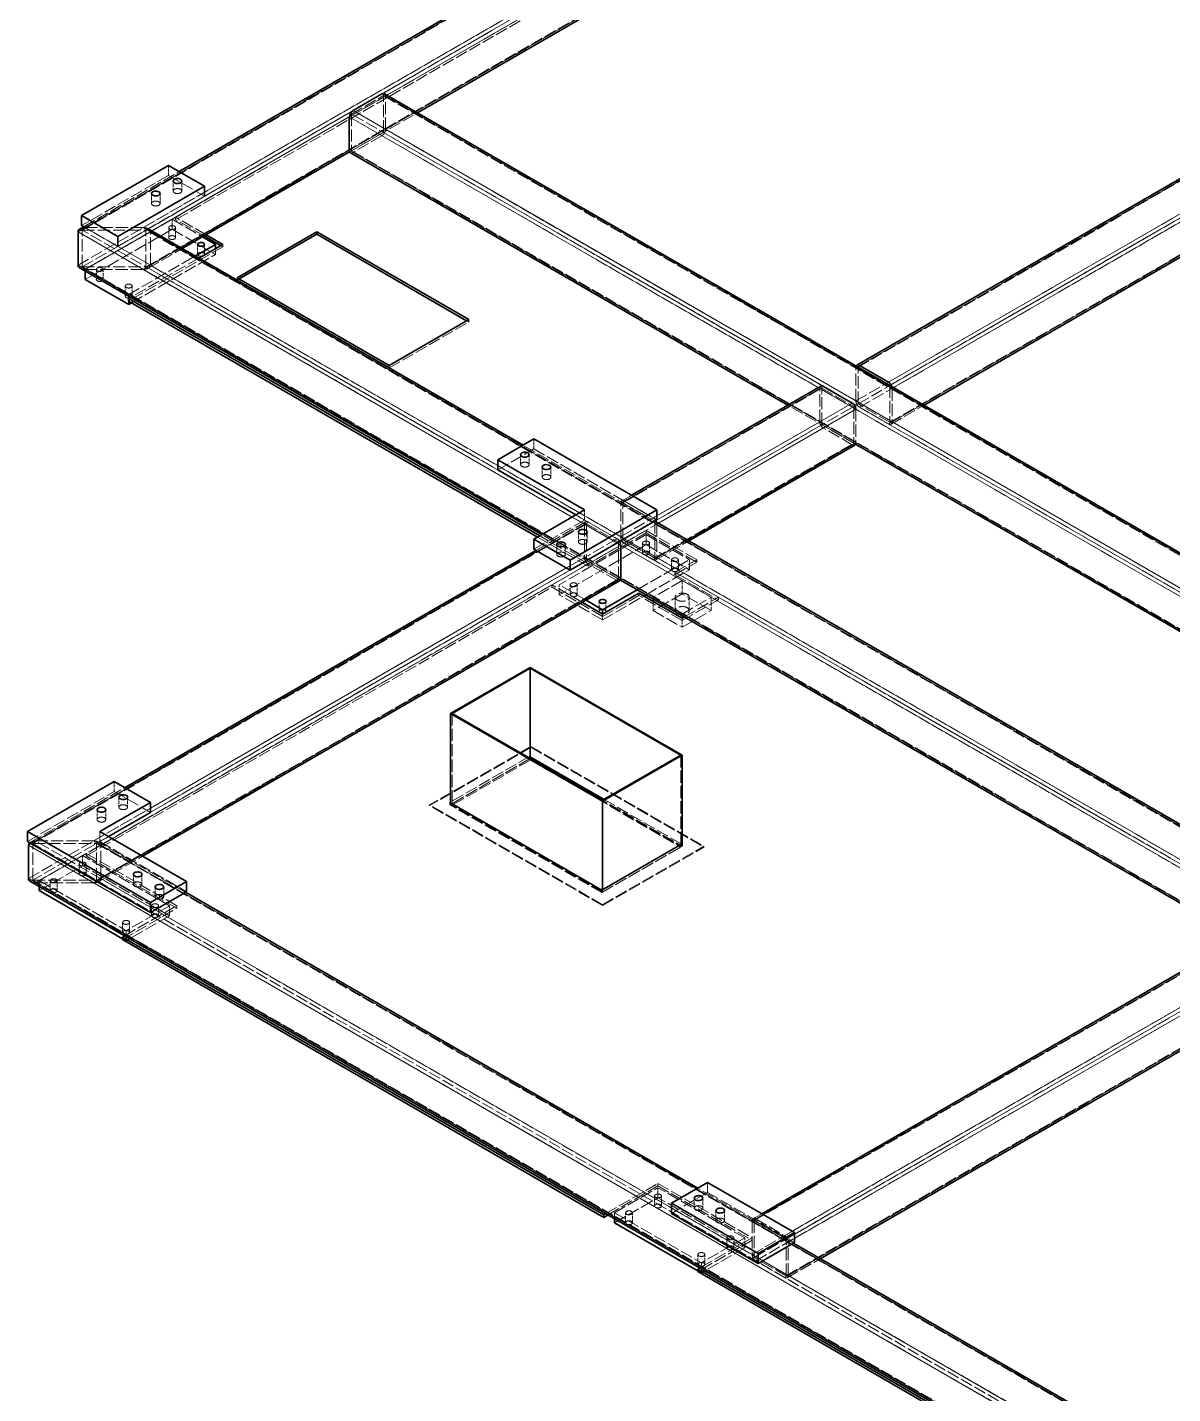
# Model space of a CAD drawing. Header units: millimetres. Extents: x -73083 to 81340, y -6859 to 6812.
# Drawn here: x -19328 to -18880, y -5860 to -5326 of the extents above; entities that cross this region are included whole.
import ezdxf

# ---------------------------------------------------------------- set-up
doc = ezdxf.new("R2010")
doc.units = ezdxf.units.MM
doc.linetypes.add('DASHED', pattern=[15, 12, -3])
doc.layers.add('word_dim', color=253, linetype='Continuous')

# ---------------------------------------------------------------- blocks, each defined once
blk = doc.blocks.new('A$C7E87390C')
at = {"color": 7, "linetype": 'DASHED', "lineweight": 13}
for p, q in [((-457.9, -1753.1), (1281.6, -748.8)), ((-453.7, -1751.5), (1281.6, -749.7)), ((-457.9, -1785.8), (1281.6, -781.5)), ((-453.7, -1787.4), (1281.6, -785.6)), ((-391.5, -1751.5), (1281.6, -785.6)), ((-450.9, -1789.9), (1281.6, -789.7)), ((-394.3, -1789.9), (1281.6, -822.3)), ((-391.5, -1787.4), (1281.6, -821.5)), ((302.2, -1885.8), (1511.4, -1187.7)), ((304.3, -1885.4), (1513.5, -1187.3)), ((335.4, -1903.3), (1544.6, -1205.3)), ((302.2, -1918.5), (1511.4, -1220.4)), ((304.3, -1921.3), (1513.5, -1223.2)), ((305.7, -1924.6), (1514.9, -1226.5)), ((335.4, -1939.3), (1544.6, -1241.2)), ((334, -1940.9), (1543.2, -1242.8)), ((259.8, -1379.6), (-362.5, -1738.8)), ((259.8, -1382), (-362.5, -1741.3)), ((-192.8, -1640.9), (-156, -1619.6)), ((-190.7, -1638), (-159.5, -1620)), ((1657.7, -2669.2), (-159.5, -1620)), ((-159.5, -1656), (-159.5, -1620)), ((-157.4, -1653.1), (-157.4, -1620.4)), ((1659.8, -2669.6), (-157.4, -1620.4)), ((-192.8, -1673.5), (-127.7, -1635.9)), ((-192.5, -1675), (-126.2, -1636.8)), ((-190.7, -1638), (-190.7, -1673.9)), ((1626.6, -2687.2), (-190.7, -1638)), ((-159.5, -1656), (-190.7, -1673.9)), ((1657.7, -2705.2), (-159.5, -1656)), ((1659.8, -2702.3), (-157.4, -1653.1)), ((-161, -1659.2), (-189.2, -1675.6)), ((1656.3, -2708.4), (-161, -1659.2)), ((1626.6, -2723.1), (-190.7, -1673.9)), ((1628, -2724.8), (-189.2, -1675.6)), ((-452.3, -1748.2), (-359, -1694.3)), ((-450.9, -1749), (-357.5, -1695.1)), ((-369.5, -1698), (-454.4, -1747)), ((-369.5, -1698), (-334.2, -1718.4)), ((-419, -1767.4), (-334.2, -1718.4)), ((-394.3, -1749), (-334.2, -1714.3)), ((-366, -1740.9), (-450.9, -1789.9)), ((-450.9, -1749), (-394.3, -1749)), ((-450.9, -1749), (-394.3, -1749)), ((-419, -1767.4), (-450.8, -1749)), ((-366, -1740.9), (-336.3, -1758)), ((-332.7, -1756), (-362.5, -1738.8)), ((-334.8, -1757.2), (-362.5, -1741.3)), ((-453.7, -1751.5), (-391.5, -1751.5)), ((-453.7, -1787.4), (-453.7, -1751.5)), ((1396.8, -2819.9), (-453.7, -1751.5)), ((-453.7, -1787.4), (-453.7, -1751.5)), ((-453.7, -1751.5), (-391.5, -1751.5)), ((-366, -1750.7), (-450.9, -1799.7)), ((-391.5, -1787.4), (-391.5, -1751.5)), ((1427.9, -2801.9), (-391.5, -1751.5)), ((-391.5, -1787.4), (-391.5, -1751.5)), ((-387.2, -1785.8), (-387.2, -1753.1)), ((1430, -2802.3), (-387.2, -1753.1)), ((-387.2, -1785.8), (-387.2, -1753.1)), ((-366, -1750.7), (-323.6, -1775.2)), ((-316.5, -1767.8), (-408.5, -1820.9)), ((-405.6, -1822.5), (-323.6, -1775.2)), ((-389.3, -1788.7), (-356, -1769.4)), ((-387.2, -1785.8), (-357.5, -1768.6)), ((-453.7, -1787.4), (-391.5, -1787.4)), ((1396.8, -2855.8), (-453.7, -1787.4)), ((-453.7, -1787.4), (-391.5, -1787.4)), ((-408.4, -1814.4), (-343.3, -1776.8)), ((-339.8, -1778.8), (-406.4, -1817.2)), ((1427.9, -2837.8), (-391.5, -1787.4)), ((1430, -2835), (-387.2, -1785.8)), ((-394.3, -1789.9), (-450.9, -1789.9)), ((1398.2, -2857.4), (-450.9, -1789.9)), ((-394.3, -1789.9), (-450.9, -1789.9)), ((-408.4, -1814.4), (-450.9, -1789.9)), ((1426.5, -2841.1), (-394.3, -1789.9)), ((-153.9, -1886.2), (-302.4, -1800.5)), ((-153.9, -1886.2), (-76.1, -1841.3)), ((302.2, -1918.5), (302.2, -1885.8)), ((304.3, -1921.3), (304.3, -1885.4)), ((304.3, -1885.4), (335.4, -1903.3)), ((72.4, -2018.5), (266.8, -1906.2)), ((74.5, -2018.1), (269, -1905.8)), ((266.8, -1938.9), (266.8, -1906.2)), ((269, -1941.7), (269, -1905.8)), ((269, -1905.8), (300.1, -1923.8)), ((335.4, -1903.3), (335.4, -1939.3)), ((337.5, -1906.2), (337.5, -1938.9)), ((301.9, -1960.8), (235.6, -1922.5)), ((335.4, -1939.3), (304.3, -1921.3)), ((336.5, -1941.2), (368.8, -1922.5)), ((337.5, -1938.9), (367.3, -1921.7)), ((105.6, -2036), (300.1, -1923.8)), ((300.1, -1923.8), (300.1, -1959.7)), ((302.2, -1926.6), (302.2, -1959.3)), ((334, -1940.9), (305.7, -1924.6)), ((72.4, -2051.1), (266.8, -1938.9)), ((74.5, -2054), (269, -1941.7)), ((75.9, -2057.3), (270.4, -1945)), ((300.1, -1959.7), (269, -1941.7)), ((298.7, -1961.3), (270.4, -1945)), ((104.2, -2036.8), (-24.5, -1962.5)), ((105.7, -2036), (-23, -1961.7)), ((104.2, -2073.6), (298.7, -1961.3)), ((105.6, -2072), (300.1, -1959.7)), ((-47.8, -1985.8), (-12.5, -1965.4)), ((-12.5, -1965.4), (107.8, -2034.8)), ((75.9, -2053.2), (-47.8, -1981.7)), ((75.9, -2016.4), (104.2, -2032.8)), ((72.4, -2051.1), (72.4, -2018.5)), ((74.5, -2054), (74.5, -2018.1)), ((74.5, -2018.1), (105.6, -2036)), ((-506.4, -2352.6), (37, -2038.9)), ((39.1, -2038.5), (-502.1, -2351)), ((-12.5, -2063.4), (37, -2034.8)), ((-10.4, -2064.6), (38.1, -2036.6)), ((-8.9, -2065.4), (40.6, -2036.8)), ((72.4, -2059.3), (25, -2031.9)), ((37, -2038.9), (37, -2071.5)), ((39.1, -2038.5), (70.3, -2056.4)), ((39.1, -2038.5), (39.1, -2074.4)), ((40.6, -2036.8), (68.8, -2053.2)), ((105.6, -2036), (105.6, -2072)), ((107.7, -2038.9), (107.7, -2071.5)), ((70.3, -2056.4), (-439.9, -2351)), ((-8.9, -2051.5), (40.6, -2080.1)), ((40.6, -2077.7), (-6.8, -2050.3)), ((72.1, -2093.5), (-4.7, -2049.1)), ((72.4, -2092), (-3.3, -2048.3)), ((97.1, -2049.1), (12.3, -2098.1)), ((19.4, -2081.7), (68.8, -2053.2)), ((97.1, -2045), (40.6, -2077.7)), ((97.1, -2047.5), (40.6, -2080.1)), ((70.3, -2092.4), (70.3, -2056.4)), ((105.6, -2072), (74.5, -2054)), ((97.1, -2045), (146.6, -2073.6)), ((97.1, -2047.5), (146.6, -2076)), ((97.1, -2049.1), (139.6, -2073.6)), ((106.7, -2073.8), (139, -2055.2)), ((107.7, -2071.5), (137.5, -2054.4)), ((97.1, -2058.9), (12.3, -2107.9)), ((104.2, -2073.6), (75.9, -2057.3)), ((97.1, -2058.9), (139.6, -2083.4)), ((-506.4, -2385.3), (37, -2071.5)), ((39.1, -2074.4), (-502.1, -2386.9)), ((-499.3, -2389.4), (40.6, -2077.7)), ((70.3, -2092.4), (39.1, -2074.4)), ((68.8, -2094), (40.6, -2077.7)), ((88.6, -2103), (139.6, -2073.6)), ((125.4, -2085.8), (146.6, -2073.6)), ((125.4, -2088.3), (146.6, -2076)), ((-442.7, -2389.4), (68.8, -2094)), ((70.3, -2092.4), (-439.9, -2386.9)), ((97.1, -2107.9), (139.6, -2083.4)), ((132.5, -2094), (104.2, -2110.3)), ((125.4, -2085.8), (167.8, -2110.3)), ((125.4, -2088.3), (167.8, -2112.8)), ((160.8, -2110.3), (132.5, -2094)), ((5.2, -2098.1), (-449.8, -2360.8)), ((-449.8, -2363.2), (5.2, -2100.5)), ((35, -2115.3), (5.2, -2098.1)), ((54.7, -2129.1), (5.2, -2100.5)), ((38.5, -2113.2), (12.3, -2098.1)), ((54.7, -2132.4), (12.3, -2107.9)), ((54.7, -2129.1), (90.1, -2108.7)), ((54.7, -2132.4), (95, -2109.1)), ((132.5, -2133.2), (90.1, -2108.7)), ((132.5, -2107.1), (104.2, -2123.4)), ((160.8, -2123.4), (132.5, -2107.1)), ((104.2, -2110.3), (132.5, -2126.7)), ((132.5, -2126.7), (160.8, -2110.3)), ((132.5, -2133.2), (167.8, -2112.8)), ((134.6, -2129.5), (167.8, -2110.3)), ((104.2, -2123.4), (132.5, -2139.7)), ((132.5, -2139.7), (160.8, -2123.4)), ((-16, -2178.9), (-16, -2267.9)), ((-92.4, -2223.8), (-92.4, -2313.6)), ((-15.3, -2256.1), (-114.3, -2313.2)), ((-15.3, -2256.9), (-114.3, -2314)), ((-15.3, -2256.1), (153.7, -2353.6)), ((-15.3, -2256.9), (153.7, -2354.5)), ((-16.7, -2268.3), (-94.5, -2313.2)), ((-16.7, -2265.9), (-93.8, -2310.4)), ((-16, -2267.9), (-93.8, -2312.8)), ((-16, -2269.5), (-92.4, -2313.6)), ((-16.7, -2268.3), (131.8, -2354.1)), ((-16, -2267.9), (132.5, -2353.6)), ((-16, -2269.5), (131.1, -2354.5)), ((131.1, -2264.6), (131.1, -2354.5)), ((-504.3, -2349.7), (-412, -2296.4)), ((-507.4, -2349.1), (-422.6, -2300.1)), ((-499.3, -2348.5), (-410.6, -2297.3)), ((-422.6, -2300.1), (-387.2, -2320.6)), ((54.7, -2308.7), (54.7, -2398.5)), ((56.1, -2307.9), (131.8, -2351.6)), ((-442.7, -2348.5), (-387.2, -2316.5)), ((54.7, -2410.8), (-114.3, -2313.2)), ((54.7, -2411.6), (-114.3, -2314)), ((54, -2399), (-94.5, -2313.2)), ((54.7, -2398.5), (-93.8, -2312.8)), ((54.7, -2398.5), (-92.4, -2313.6)), ((-499.3, -2348.5), (-442.7, -2348.5)), ((-382.6, -2415.9), (-499.3, -2348.5)), ((-499.3, -2348.5), (-442.7, -2348.5)), ((-354.4, -2399.6), (-442.7, -2348.5)), ((-352.9, -2398.7), (-437.7, -2349.7)), ((-436.7, -2349.1), (-351.9, -2398.1)), ((-502.1, -2386.9), (-502.1, -2351)), ((-502.1, -2351), (-439.9, -2351)), ((883.1, -3150.7), (-502.1, -2351)), ((-502.1, -2351), (-439.9, -2351)), ((-502.1, -2386.9), (-502.1, -2351)), ((-495.8, -2387.3), (-453.4, -2362.8)), ((-368.5, -2411.8), (-453.4, -2362.8)), ((-449.8, -2360.8), (-361.4, -2411.8)), ((-449.8, -2363.2), (-361.4, -2414.3)), ((-439.9, -2386.9), (-439.9, -2351)), ((883.1, -3114.8), (-439.9, -2351)), ((-439.9, -2386.9), (-439.9, -2351)), ((-437.7, -2388.2), (-394.9, -2363.5)), ((-435.7, -2385.3), (-435.7, -2352.6)), ((883.1, -3114), (-435.7, -2352.6)), ((-435.7, -2385.3), (-435.7, -2352.6)), ((-435.7, -2385.3), (-396.4, -2362.6)), ((54, -2399), (131.8, -2354.1)), ((54.7, -2410.8), (153.7, -2353.6)), ((54.7, -2398.5), (132.5, -2353.6)), ((54.7, -2411.6), (153.7, -2354.5)), ((54.7, -2398.5), (131.1, -2354.5)), ((-495.8, -2397.1), (-453.4, -2372.6)), ((-368.5, -2421.6), (-453.4, -2372.6)), ((-502.1, -2386.9), (-439.9, -2386.9)), ((883.1, -3186.7), (-502.1, -2386.9)), ((-502.1, -2386.9), (-439.9, -2386.9)), ((-442.7, -2389.4), (-499.3, -2389.4)), ((883.1, -3187.5), (-499.3, -2389.4)), ((-499.3, -2389.4), (-442.7, -2389.4)), ((-495.8, -2387.3), (-410.9, -2436.3)), ((883.1, -3154.8), (-442.7, -2389.4)), ((883.1, -3150.7), (-439.9, -2386.9)), ((883.1, -3146.7), (-435.7, -2385.3)), ((-414.5, -2444.9), (-361.4, -2414.3)), ((-412.4, -2441.2), (-361.4, -2411.8)), ((-368.5, -2411.8), (-410.9, -2436.3)), ((-368.5, -2421.6), (-410.9, -2446.1)), ((200.7, -2720), (708.8, -2426.7)), ((202.8, -2719.6), (710.9, -2426.3)), ((234, -2737.6), (742, -2444.3)), ((200.7, -2752.7), (708.8, -2459.4)), ((202.8, -2755.6), (710.9, -2462.2)), ((204.3, -2758.8), (712.3, -2465.5)), ((232.5, -2775.2), (740.6, -2481.8)), ((234, -2773.5), (742, -2480.2)), ((57.8, -2712.7), (108.8, -2683.3)), ((108.8, -2683.3), (200.7, -2736.4)), ((60, -2713.9), (108.8, -2685.7)), ((66.4, -2711.9), (108.8, -2687.4)), ((66.4, -2721.7), (108.8, -2697.2)), ((108.8, -2685.7), (200.7, -2738.8)), ((193.6, -2736.4), (108.8, -2687.4)), ((193.6, -2746.2), (108.8, -2697.2)), ((157.3, -2692.1), (121.9, -2712.5)), ((239.6, -2742.5), (146.3, -2688.6)), ((241.1, -2741.6), (147.7, -2687.8)), ((157.3, -2692.1), (242.1, -2741.1)), ((211.3, -2758.8), (121.9, -2707.2)), ((66.4, -2711.9), (151.2, -2760.8)), ((200.7, -2720), (200.7, -2752.7)), ((202.8, -2719.6), (202.8, -2755.6)), ((202.8, -2719.6), (234, -2737.6)), ((204.3, -2718), (232.5, -2734.3)), ((200.7, -2736.4), (149.8, -2765.8)), ((193.6, -2736.4), (151.2, -2760.8)), ((234, -2773.5), (234, -2737.6)), ((200.7, -2738.8), (147.7, -2769.4)), ((193.6, -2746.2), (151.2, -2770.6)), ((236.1, -2773.1), (236.1, -2740.5)), ((234, -2773.5), (202.8, -2755.6)), ((232.5, -2775.2), (204.3, -2758.8)), ((235, -2775.4), (267.3, -2756.8)), ((236.1, -2773.1), (265.8, -2755.9))]:
    blk.add_line(p, q, dxfattribs=at)
at = {"color": 7, "lineweight": 35}
for p, q in [((303.2, -1883.5), (1512.4, -1185.4)), ((-126.2, -1636.8), (447.5, -1305.6)), ((-359, -1694.3), (120.4, -1417.5)), ((368.8, -1922.5), (942.1, -1591.5)), ((-189.2, -1634.7), (-161, -1618.4)), ((1656.3, -2665.9), (-158.5, -1618.2)), ((-192.8, -1640.9), (-192.8, -1673.5)), ((-356, -1769.4), (-192.5, -1675)), ((235.6, -1922.5), (-191.7, -1675.8)), ((-369.5, -1688.2), (-454.4, -1737.2)), ((-369.5, -1688.2), (-334.2, -1708.6)), ((-419, -1757.6), (-334.2, -1708.6)), ((-419, -1757.6), (-454.4, -1737.2)), ((-457.9, -1753.1), (-457.9, -1785.8)), ((-457.9, -1753.1), (-457.9, -1785.8)), ((-23, -1961.7), (-389.3, -1750.2)), ((-224.6, -1753.1), (-302.4, -1798)), ((-224.6, -1755.6), (-300.3, -1799.2)), ((-224.6, -1753.1), (-76.1, -1838.8)), ((-224.6, -1755.6), (-78.2, -1840.1)), ((-343.3, -1776.8), (-323.6, -1765.4)), ((-316.5, -1765.4), (-339.8, -1778.8)), ((-4.7, -2049.1), (-455.9, -1788.7)), ((-408.4, -1824.1), (-450.9, -1799.7)), ((-153.9, -1883.7), (-302.4, -1798)), ((-6.8, -2050.3), (-408.5, -1818.4)), ((-408.5, -1820.9), (-8.9, -2051.5)), ((-153.9, -1883.7), (-76.1, -1838.8)), ((305.7, -1883.8), (334, -1900.1)), ((83, -2010.7), (267.9, -1903.9)), ((270.4, -1904.2), (298.7, -1920.5)), ((-47.8, -1976), (-12.5, -1955.6)), ((-12.5, -1955.6), (107.8, -2025)), ((139, -2055.2), (301.2, -1961.6)), ((907.4, -2310.4), (301.9, -1960.8)), ((37, -2025), (-47.8, -1976)), ((28.6, -2029.9), (-47.8, -1985.8)), ((-12.5, -2053.6), (37, -2025)), ((107.8, -2025), (22.9, -2074)), ((107.8, -2034.8), (22.9, -2083.8)), ((1426.5, -2798.6), (105.7, -2036)), ((22.9, -2074), (-12.5, -2053.6)), ((-412, -2296.4), (-10.4, -2064.6)), ((22.9, -2083.8), (-12.5, -2063.4)), ((72.4, -2092), (72.4, -2059.3)), ((-394.9, -2363.5), (71.3, -2094.2)), ((677.6, -2443), (72.1, -2093.5)), ((54.7, -2122.6), (88.6, -2103)), ((54.7, -2126.7), (90.1, -2106.2)), ((132.5, -2130.7), (90.1, -2106.2)), ((54.7, -2126.7), (35, -2115.3)), ((-16, -2178.9), (-93.8, -2223.8)), ((-16, -2179.7), (-92.4, -2223.8)), ((-16, -2178.9), (132.5, -2264.6)), ((-16, -2179.7), (-16, -2267.9)), ((-16, -2179.7), (131.1, -2264.6)), ((54.7, -2309.5), (-93.8, -2223.8)), ((-93.8, -2223.8), (-93.8, -2311.2)), ((54.7, -2308.7), (-92.4, -2223.8)), ((-16.7, -2265.9), (56.1, -2307.9)), ((54.7, -2309.5), (132.5, -2264.6)), ((54.7, -2308.7), (131.1, -2264.6)), ((132.5, -2264.6), (132.5, -2353.6)), ((-507.4, -2339.3), (-422.6, -2290.3)), ((-422.6, -2290.3), (-387.2, -2310.8)), ((54.7, -2309.5), (54.7, -2396.1)), ((-387.2, -2310.8), (-436.7, -2339.3)), ((-387.2, -2320.6), (-428.2, -2344.2)), ((54, -2396.5), (-94.5, -2310.8)), ((-387.2, -2408.7), (-507.4, -2339.3)), ((-387.2, -2418.5), (-507.4, -2349.1)), ((-436.7, -2339.3), (-351.9, -2388.3)), ((-506.4, -2352.6), (-506.4, -2385.3)), ((-506.4, -2385.3), (-506.4, -2352.6)), ((54, -2396.5), (131.8, -2351.6)), ((883.1, -3189.2), (-504.3, -2388.2)), ((-351.9, -2388.3), (-387.2, -2408.7)), ((-495.8, -2397.1), (-414.5, -2444.1)), ((-351.9, -2398.1), (-387.2, -2418.5)), ((147.7, -2687.8), (-352.9, -2398.7)), ((210.2, -2712.9), (709.8, -2424.4)), ((55.8, -2713.9), (-414.5, -2442.4)), ((55.8, -2716.4), (-414.5, -2444.9)), ((267.3, -2756.8), (743.1, -2482.1)), ((157.3, -2682.3), (121.9, -2702.7)), ((157.3, -2682.3), (242.1, -2731.3)), ((206.8, -2751.7), (121.9, -2702.7)), ((66.4, -2721.7), (147.7, -2768.6)), ((206.8, -2761.5), (121.9, -2712.5)), ((206.8, -2751.7), (242.1, -2731.3)), ((206.8, -2761.5), (242.1, -2741.1)), ((787.7, -3057.2), (241.1, -2741.6)), ((769.9, -3126.2), (147.7, -2767)), ((769.9, -3128.7), (147.7, -2769.4))]:
    blk.add_line(p, q, dxfattribs=at)
at = {"color": 7, "lineweight": 13}
for p, q in [((305.7, -1883.8), (1514.9, -1185.7)), ((334, -1900.1), (1543.2, -1202)), ((-156, -1619.6), (481.8, -1251.4)), ((-127.7, -1635.9), (447.2, -1304)), ((-357.5, -1695.1), (121.9, -1418.3)), ((-334.2, -1714.3), (150.2, -1434.7)), ((339, -1905.4), (976.8, -1537.2)), ((367.3, -1921.7), (1005.1, -1553.5)), ((1656.3, -2667.6), (-161, -1618.4)), ((-385.8, -1752.3), (-192.8, -1640.9)), ((265.4, -1905.4), (-192.8, -1640.9)), ((1628, -2683.9), (-189.2, -1634.7)), ((-357.5, -1768.6), (-192.8, -1673.5)), ((237.1, -1921.7), (-192.8, -1673.5)), ((-47.8, -1981.7), (-450.9, -1749)), ((-24.5, -1962.5), (-394.3, -1749)), ((25, -2031.9), (-457.9, -1753.1)), ((-3.3, -2048.3), (-457.9, -1785.8)), ((84.4, -2011.5), (270.4, -1904.2)), ((937.1, -2293.2), (267.5, -1906.6)), ((107.8, -2030.7), (298.7, -1920.5)), ((908.8, -2309.5), (239.2, -1922.9)), ((109.2, -2038), (302.2, -1926.6)), ((137.5, -2054.4), (302.2, -1959.3)), ((1426.5, -2800.3), (104.2, -2036.8)), ((1398.2, -2816.6), (75.9, -2053.2)), ((-424.7, -2346.3), (72.4, -2059.3)), ((-410.6, -2297.3), (-8.9, -2065.4)), ((707.3, -2425.9), (72.4, -2059.3)), ((-387.2, -2316.5), (19.4, -2081.7)), ((-396.4, -2362.6), (72.4, -2092)), ((679, -2442.2), (72.4, -2092)), ((883.1, -3154.8), (-506.4, -2352.6)), ((883.1, -3187.5), (-506.4, -2385.3)), ((146.3, -2688.6), (-354.4, -2399.6)), ((121.9, -2707.2), (-382.6, -2415.9)), ((211.7, -2713.7), (712.3, -2424.7)), ((240, -2730), (740.6, -2441)), ((242.1, -2737), (744.1, -2447.1)), ((265.8, -2755.9), (744.1, -2479.8)), ((786.2, -3058.1), (239.6, -2742.5)), ((761.8, -3076.7), (211.3, -2758.8))]:
    blk.add_line(p, q, dxfattribs=at)
at = {"color": 7, "linetype": 'DASHED', "lineweight": 13, "ltscale": 0.244949}
for p, q in [((-369.5, -1688.2), (-369.5, -1698)), ((-364.9, -1713.3), (-364.9, -1703.5)), ((-356.5, -1713.3), (-356.5, -1703.5)), ((-386.1, -1725.5), (-386.1, -1715.7)), ((-377.7, -1725.5), (-377.7, -1715.7)), ((-369.3, -1758.8), (-369.3, -1749)), ((-366, -1750.7), (-366, -1740.9)), ((-362.7, -1758.8), (-362.7, -1749)), ((-341.1, -1775.2), (-341.1, -1765.4)), ((-334.4, -1775.2), (-334.4, -1765.4)), ((-440, -1799.7), (-440, -1789.9)), ((-433.4, -1799.7), (-433.4, -1789.9)), ((-411.8, -1816), (-411.8, -1806.2)), ((-405.1, -1816), (-405.1, -1806.2)), ((-12.5, -1965.4), (-12.5, -1955.6)), ((-25.5, -1970.9), (-25.5, -1980.7)), ((-17.1, -1970.9), (-17.1, -1980.7)), ((-4.3, -1983.1), (-4.3, -1992.9)), ((4.1, -1983.1), (4.1, -1992.9)), ((37, -2034.8), (37, -2025)), ((39.5, -2046.4), (39.5, -2056.2)), ((97.1, -2058.9), (97.1, -2049.1)), ((9.9, -2058.7), (9.9, -2068.5)), ((18.2, -2058.7), (18.2, -2068.5)), ((93.8, -2067.1), (93.8, -2057.3)), ((100.5, -2067.1), (100.5, -2057.3)), ((122.1, -2083.4), (122.1, -2073.6)), ((128.7, -2083.4), (128.7, -2073.6)), ((139.6, -2083.4), (139.6, -2073.6)), ((12.3, -2107.9), (12.3, -2098.1)), ((23.1, -2107.9), (23.1, -2098.1)), ((29.7, -2107.9), (29.7, -2098.1)), ((51.4, -2124.2), (51.4, -2114.4)), ((58, -2124.2), (58, -2114.4)), ((-417.9, -2305.7), (-417.9, -2315.5)), ((-439.1, -2317.9), (-439.1, -2327.7)), ((-430.8, -2317.9), (-430.8, -2327.7)), ((-436.7, -2349.1), (-436.7, -2339.3)), ((-453.4, -2372.6), (-453.4, -2362.8)), ((-456.7, -2380.8), (-456.7, -2371)), ((-485, -2397.1), (-485, -2387.3)), ((-478.3, -2397.1), (-478.3, -2387.3)), ((-403.8, -2381.2), (-403.8, -2391)), ((-382.6, -2393.4), (-382.6, -2403.2)), ((-374.2, -2393.4), (-374.2, -2403.2)), ((-386, -2421.6), (-386, -2411.8)), ((-368.5, -2421.6), (-368.5, -2411.8)), ((-414.3, -2437.9), (-414.3, -2428.1)), ((-407.6, -2437.9), (-407.6, -2428.1)), ((-410.9, -2446.1), (-410.9, -2436.3))]:
    blk.add_line(p, q, dxfattribs=at)
at = {"color": 7, "lineweight": 35, "ltscale": 0.244949}
for p, q in [((-334.2, -1708.6), (-334.2, -1718.4)), ((-454.4, -1737.2), (-454.4, -1747)), ((-419, -1757.6), (-419, -1767.4)), ((-47.8, -1985.8), (-47.8, -1976)), ((-12.5, -2063.4), (-12.5, -2053.6)), ((22.9, -2083.8), (22.9, -2074)), ((-387.2, -2320.6), (-387.2, -2310.8)), ((-507.4, -2349.1), (-507.4, -2339.3)), ((-351.9, -2398.1), (-351.9, -2388.3)), ((-387.2, -2418.5), (-387.2, -2408.7))]:
    blk.add_line(p, q, dxfattribs=at)
at = {"color": 7, "lineweight": 35, "ltscale": 0.10252}
blk.add_line((-455.9, -1750.2), (-452.3, -1748.2), dxfattribs=at)
at = {"color": 7, "lineweight": 35, "ltscale": 0.102562}
blk.add_line((-450.8, -1749), (-454.4, -1747), dxfattribs=at)
at = {"color": 7, "linetype": 'DASHED', "lineweight": 13, "ltscale": 0.06124}
for p, q in [((-362.5, -1741.3), (-362.5, -1738.8)), ((-153.9, -1886.2), (-153.9, -1883.7)), ((125.4, -2088.3), (125.4, -2085.8)), ((90.1, -2108.7), (90.1, -2106.2)), ((167.8, -2112.8), (167.8, -2110.3)), ((54.7, -2129.1), (54.7, -2126.7)), ((132.5, -2133.2), (132.5, -2130.7)), ((-16.7, -2268.3), (-16.7, -2265.9)), ((131.8, -2354.1), (131.8, -2351.6))]:
    blk.add_line(p, q, dxfattribs=at)
at = {"color": 7, "linetype": 'DASHED', "lineweight": 13, "ltscale": 0.042272}
blk.add_line((-387.2, -1753.1), (-385.8, -1752.3), dxfattribs=at)
at = {"color": 7, "lineweight": 35, "ltscale": 0.365965}
blk.add_line((-336.3, -1758), (-323.6, -1765.4), dxfattribs=at)
at = {"color": 7, "lineweight": 35, "ltscale": 0.467692}
for p, q in [((-318.6, -1766.6), (-334.8, -1757.2)), ((-316.5, -1765.4), (-332.7, -1756))]:
    blk.add_line(p, q, dxfattribs=at)
at = {"color": 7, "lineweight": 35, "ltscale": 0.06124}
blk.add_line((-224.6, -1755.6), (-224.6, -1753.1), dxfattribs=at)
at = {"color": 7, "lineweight": 35, "ltscale": 0.101724}
blk.add_line((-323.6, -1769.4), (-323.6, -1765.4), dxfattribs=at)
at = {"color": 7, "linetype": 'DASHED', "lineweight": 13, "ltscale": 0.143225}
blk.add_line((-323.6, -1775.2), (-323.6, -1769.4), dxfattribs=at)
at = {"color": 7, "linetype": 'DASHED', "lineweight": 13, "ltscale": 0.061237}
for p, q in [((-316.5, -1767.8), (-318.6, -1766.6)), ((-316.5, -1767.8), (-316.5, -1765.4)), ((-302.4, -1800.5), (-302.4, -1798)), ((-300.3, -1799.2), (-302.4, -1800.5)), ((-78.2, -1840.1), (-76.1, -1841.3)), ((-76.1, -1841.3), (-76.1, -1838.8)), ((97.1, -2047.5), (97.1, -2045)), ((40.6, -2080.1), (40.6, -2077.7)), ((146.6, -2076), (146.6, -2073.6)), ((5.2, -2100.5), (5.2, -2098.1)), ((-94.5, -2313.2), (-94.5, -2310.8)), ((-449.8, -2360.8), (-449.8, -2363.2)), ((54, -2399), (54, -2396.5)), ((-361.4, -2414.3), (-361.4, -2411.8)), ((108.8, -2685.7), (108.8, -2683.3)), ((200.7, -2738.8), (200.7, -2736.4))]:
    blk.add_line(p, q, dxfattribs=at)
at = {"color": 7, "linetype": 'DASHED', "lineweight": 13, "ltscale": 0.042273}
blk.add_line((-450.9, -1791.5), (-450.9, -1789.9), dxfattribs=at)
at = {"color": 7, "lineweight": 35, "ltscale": 0.202676}
blk.add_line((-450.9, -1799.7), (-450.9, -1791.5), dxfattribs=at)
at = {"color": 7, "linetype": 'DASHED', "lineweight": 13, "ltscale": 0.042276}
blk.add_line((-408.4, -1816), (-408.4, -1814.4), dxfattribs=at)
at = {"color": 7, "lineweight": 35, "ltscale": 0.059451}
blk.add_line((-408.4, -1818.4), (-408.4, -1816), dxfattribs=at)
at = {"color": 7, "lineweight": 35, "ltscale": 0.059794}
blk.add_line((-406.4, -1817.2), (-408.5, -1818.4), dxfattribs=at)
at = {"color": 7, "lineweight": 35, "ltscale": 0.061237}
for p, q in [((-408.5, -1818.4), (-408.5, -1820.9)), ((-414.5, -2444.9), (-414.5, -2442.4)), ((147.7, -2769.4), (147.7, -2767))]:
    blk.add_line(p, q, dxfattribs=at)
at = {"color": 7, "linetype": 'DASHED', "lineweight": 13, "ltscale": 0.061578}
blk.add_line((-408.4, -1820.9), (-408.4, -1818.4), dxfattribs=at)
at = {"color": 7, "lineweight": 35, "ltscale": 0.081647}
blk.add_line((-408.4, -1824.1), (-408.4, -1820.9), dxfattribs=at)
at = {"color": 7, "lineweight": 35, "ltscale": 0.081645}
blk.add_line((-408.4, -1824.1), (-405.6, -1822.5), dxfattribs=at)
at = {"color": 7, "linetype": 'DASHED', "lineweight": 13, "ltscale": 0.062689}
blk.add_line((267.5, -1906.6), (265.4, -1905.4), dxfattribs=at)
at = {"color": 7, "linetype": 'DASHED', "lineweight": 13, "ltscale": 0.042017}
blk.add_line((337.5, -1906.2), (339, -1905.4), dxfattribs=at)
at = {"color": 7, "linetype": 'DASHED', "lineweight": 13, "ltscale": 0.062688}
blk.add_line((239.2, -1922.9), (237.1, -1921.7), dxfattribs=at)
at = {"color": 7, "linetype": 'DASHED', "lineweight": 13, "ltscale": 0.275427}
blk.add_line((73.4, -2016.2), (83, -2010.7), dxfattribs=at)
at = {"color": 7, "linetype": 'DASHED', "lineweight": 13, "ltscale": 0.245534}
blk.add_line((75.9, -2016.4), (84.4, -2011.5), dxfattribs=at)
at = {"color": 7, "linetype": 'DASHED', "lineweight": 13, "ltscale": 0.24495}
for p, q in [((37, -2034.8), (28.6, -2029.9)), ((-428.2, -2344.2), (-436.7, -2349.1))]:
    blk.add_line(p, q, dxfattribs=at)
at = {"color": 7, "lineweight": 35, "ltscale": 0.244952}
for p, q in [((107.8, -2034.8), (107.8, -2025)), ((121.9, -2702.7), (121.9, -2712.5)), ((242.1, -2731.3), (242.1, -2741.1)), ((206.8, -2751.7), (206.8, -2761.5))]:
    blk.add_line(p, q, dxfattribs=at)
at = {"color": 7, "linetype": 'DASHED', "lineweight": 13, "ltscale": 0.102419}
blk.add_line((104.2, -2032.8), (107.8, -2030.7), dxfattribs=at)
at = {"color": 7, "linetype": 'DASHED', "lineweight": 13, "ltscale": 0.042289}
blk.add_line((107.7, -2038.9), (109.2, -2038), dxfattribs=at)
at = {"color": 7, "linetype": 'DASHED', "lineweight": 13, "ltscale": 0.244952}
for p, q in [((31.1, -2046.4), (31.1, -2056.2)), ((-422.6, -2300.1), (-422.6, -2290.3)), ((-409.6, -2305.7), (-409.6, -2315.5)), ((-450, -2380.8), (-450, -2371)), ((-395.4, -2381.2), (-395.4, -2391)), ((-379.3, -2421.6), (-379.3, -2411.8)), ((157.3, -2682.3), (157.3, -2692.1)), ((105.5, -2705.3), (105.5, -2695.5)), ((112.1, -2705.3), (112.1, -2695.5)), ((165.4, -2709.8), (165.4, -2719.6)), ((173.8, -2709.8), (173.8, -2719.6)), ((83.8, -2721.7), (83.8, -2711.9)), ((176.2, -2746.2), (176.2, -2736.4)), ((193.6, -2746.2), (193.6, -2736.4)), ((154.5, -2762.5), (154.5, -2752.7))]:
    blk.add_line(p, q, dxfattribs=at)
at = {"color": 7, "linetype": 'DASHED', "lineweight": 13, "ltscale": 0.326602}
blk.add_line((132.5, -2094), (132.5, -2107.1), dxfattribs=at)
at = {"color": 7, "lineweight": 35, "ltscale": 0.059595}
blk.add_line((95, -2109.1), (97.1, -2107.9), dxfattribs=at)
at = {"color": 7, "lineweight": 35, "ltscale": 0.467961}
blk.add_line((54.7, -2122.6), (38.5, -2113.2), dxfattribs=at)
at = {"color": 7, "lineweight": 35, "ltscale": 0.102057}
blk.add_line((54.7, -2126.7), (54.7, -2122.6), dxfattribs=at)
at = {"color": 7, "linetype": 'DASHED', "lineweight": 13, "ltscale": 0.042078}
for p, q in [((104.2, -2110.3), (104.2, -2112)), ((132.5, -2126.7), (132.5, -2128.3))]:
    blk.add_line(p, q, dxfattribs=at)
at = {"color": 7, "lineweight": 35, "ltscale": 0.059598}
for p, q in [((104.2, -2112), (104.2, -2114.4)), ((132.5, -2130.7), (134.6, -2129.5))]:
    blk.add_line(p, q, dxfattribs=at)
at = {"color": 7, "linetype": 'DASHED', "lineweight": 13, "ltscale": 0.224924}
blk.add_line((104.2, -2114.4), (104.2, -2123.4), dxfattribs=at)
at = {"color": 7, "linetype": 'DASHED', "lineweight": 13, "ltscale": 0.326599}
for p, q in [((125.6, -2123.4), (125.6, -2110.3)), ((139.4, -2123.4), (139.4, -2110.3)), ((160.8, -2110.3), (160.8, -2123.4))]:
    blk.add_line(p, q, dxfattribs=at)
at = {"color": 7, "linetype": 'DASHED', "lineweight": 13, "ltscale": 0.142896}
blk.add_line((54.7, -2132.4), (54.7, -2126.7), dxfattribs=at)
at = {"color": 7, "lineweight": 35, "ltscale": 0.059592}
blk.add_line((132.5, -2128.3), (132.5, -2130.7), dxfattribs=at)
at = {"color": 7, "linetype": 'DASHED', "lineweight": 13, "ltscale": 0.224933}
blk.add_line((132.5, -2130.7), (132.5, -2139.7), dxfattribs=at)
at = {"color": 7, "linetype": 'DASHED', "lineweight": 13, "ltscale": 0.020413}
for p, q in [((-15.3, -2256.9), (-15.3, -2256.1)), ((-114.3, -2314), (-114.3, -2313.2))]:
    blk.add_line(p, q, dxfattribs=at)
at = {"color": 7, "linetype": 'DASHED', "lineweight": 13, "ltscale": 0.040845}
blk.add_line((-16, -2267.9), (-16, -2269.5), dxfattribs=at)
at = {"color": 7, "lineweight": 35, "ltscale": 0.020436}
blk.add_line((-93.8, -2310.4), (-94.5, -2310.8), dxfattribs=at)
at = {"color": 7, "linetype": 'DASHED', "lineweight": 13, "ltscale": 0.040747}
blk.add_line((-93.8, -2311.2), (-93.8, -2312.8), dxfattribs=at)
at = {"color": 7, "linetype": 'DASHED', "lineweight": 13, "ltscale": 0.316982}
blk.add_line((-435.7, -2352.6), (-424.7, -2346.3), dxfattribs=at)
at = {"color": 7, "linetype": 'DASHED', "lineweight": 13, "ltscale": 0.02041}
for p, q in [((153.7, -2354.5), (153.7, -2353.6)), ((54.7, -2411.6), (54.7, -2410.8))]:
    blk.add_line(p, q, dxfattribs=at)
at = {"color": 7, "linetype": 'DASHED', "lineweight": 13, "ltscale": 0.144583}
blk.add_line((-495.8, -2393.1), (-495.8, -2387.3), dxfattribs=at)
at = {"color": 7, "lineweight": 35, "ltscale": 0.100366}
blk.add_line((-495.8, -2397.1), (-495.8, -2393.1), dxfattribs=at)
at = {"color": 7, "linetype": 'DASHED', "lineweight": 13, "ltscale": 0.061185}
blk.add_line((54.7, -2396.1), (54.7, -2398.5), dxfattribs=at)
at = {"color": 7, "lineweight": 35, "ltscale": 0.059779}
for p, q in [((-414.5, -2442.4), (-412.4, -2441.2)), ((55.8, -2713.9), (57.8, -2712.7)), ((149.8, -2765.8), (147.7, -2767))]:
    blk.add_line(p, q, dxfattribs=at)
at = {"color": 7, "linetype": 'DASHED', "lineweight": 13, "ltscale": 0.101964}
blk.add_line((-414.5, -2444.1), (-410.9, -2446.1), dxfattribs=at)
at = {"color": 7, "linetype": 'DASHED', "lineweight": 13, "ltscale": 0.244946}
for p, q in [((108.8, -2697.2), (108.8, -2687.4)), ((144.2, -2697.6), (144.2, -2707.4)), ((152.6, -2697.6), (152.6, -2707.4)), ((77.2, -2721.7), (77.2, -2711.9)), ((182.8, -2746.2), (182.8, -2736.4)), ((147.9, -2762.5), (147.9, -2752.7)), ((151.2, -2770.6), (151.2, -2760.8))]:
    blk.add_line(p, q, dxfattribs=at)
at = {"color": 7, "lineweight": 35, "ltscale": 0.121018}
blk.add_line((55.8, -2716.4), (60, -2713.9), dxfattribs=at)
at = {"color": 7, "lineweight": 35, "ltscale": 0.061243}
blk.add_line((55.8, -2716.4), (55.8, -2713.9), dxfattribs=at)
at = {"color": 7, "linetype": 'DASHED', "lineweight": 13, "ltscale": 0.144568}
blk.add_line((66.4, -2717.6), (66.4, -2711.9), dxfattribs=at)
at = {"color": 7, "lineweight": 35, "ltscale": 0.100385}
blk.add_line((66.4, -2721.7), (66.4, -2717.6), dxfattribs=at)
at = {"color": 7, "linetype": 'DASHED', "lineweight": 13, "ltscale": 0.244925}
blk.add_line((201.8, -2717.8), (210.2, -2712.9), dxfattribs=at)
at = {"color": 7, "linetype": 'DASHED', "lineweight": 13, "ltscale": 0.215032}
for p, q in [((204.3, -2718), (211.7, -2713.7)), ((232.5, -2734.3), (240, -2730))]:
    blk.add_line(p, q, dxfattribs=at)
at = {"color": 7, "linetype": 'DASHED', "lineweight": 13, "ltscale": 0.17422}
blk.add_line((236.1, -2740.5), (242.1, -2737), dxfattribs=at)
at = {"color": 7, "linetype": 'DASHED', "lineweight": 13, "ltscale": 0.101712}
blk.add_line((147.7, -2768.6), (151.2, -2770.6), dxfattribs=at)
at = {"color": 7, "linetype": 'DASHED', "lineweight": 13}
blk.add_arc((-501.5, -2354.6), 5.65, 119.6465, 131.2636, dxfattribs=at)
at = {"color": 7, "lineweight": 35}
for centre, major_axis, ratio, start_param, end_param in [((-161, -1622.5), (-2.5, -4.33), 0.577352, 3.141581, 3.926979), ((-189.2, -1638.8), (-2.5, -4.33), 0.577352, 3.926979, 5.497775), ((-189.2, -1671.5), (-2.5, -4.33), 0.577352, 5.497775, 6.283174), ((-360.7, -1703.5), (-4.19, 0), 0.577352, 3.141574, 6.283167), ((-360.7, -1703.5), (-4.19, 0), 0.577352, 6.283167, 7.568578), ((-360.7, -1703.5), (-4.19, 0), 0.577352, 1.285393, 3.141574), ((-381.9, -1715.7), (-4.19, 0), 0.577352, 3.141574, 6.283167), ((-381.9, -1715.7), (-4.19, 0), 0.577352, 6.283167, 7.568578), ((-381.9, -1715.7), (-4.19, 0), 0.577352, 1.285393, 3.141574), ((-450.9, -1753.1), (7.07, 0), 0.577352, 1.570798, 3.141593), ((-450.9, -1753.1), (7.07, 0), 0.577373, 1.570866, 2.356192), ((-450.9, -1753.1), (7.07, 0), 0.57737, 2.356127, 3.141583), ((-337.7, -1765.4), (-3.32, 0), 0.577347, 4.426991, 6.283167), ((-337.7, -1765.4), (-3.32, 0), 0.577347, 6.283167, 9.42476), ((-337.7, -1765.4), (-3.32, 0), 0.577347, 3.141574, 4.426991), ((-450.9, -1785.8), (7.07, 0), 0.577345, 3.141581, 3.92692), ((-450.9, -1785.8), (7.07, 0), 0.57737, 3.141602, 3.927058), ((305.7, -1887.8), (-2.5, 4.33), 0.57735, 0.000006, 0.361158), ((305.7, -1887.8), (-2.5, 4.33), 0.57735, 5.497793, 6.283192), ((270.4, -1908.2), (-2.5, 4.33), 0.577352, 5.497791, 6.28319), ((334, -1904.2), (-2.5, 4.33), 0.57735, 4.351295, 5.497793), ((298.7, -1924.6), (-2.5, 4.33), 0.577352, 3.926995, 5.497791), ((298.7, -1957.2), (-2.5, 4.33), 0.577352, 3.141597, 3.926995), ((-21.3, -1970.9), (-4.19, 0), 0.577346, 3.141564, 6.283157), ((-21.3, -1970.9), (-4.19, 0), 0.577346, 6.283157, 6.568588), ((-21.3, -1970.9), (-4.19, 0), 0.577346, 0.285403, 3.141564), ((-0.1, -1983.1), (-4.19, 0), 0.577346, 3.426996, 6.283157), ((-0.1, -1983.1), (-4.19, 0), 0.577346, 6.283157, 9.42475), ((-0.1, -1983.1), (-4.19, 0), 0.577346, 3.141564, 3.426996), ((104.2, -2036.8), (-2.5, 4.33), 0.577352, 4.354195, 4.713982), ((14.1, -2058.7), (-4.19, 0), 0.577346, 3.141564, 6.283157), ((35.3, -2046.4), (-4.19, 0), 0.577346, 3.141564, 6.283157), ((35.3, -2046.4), (-4.19, 0), 0.577346, 6.283157, 6.568588), ((35.3, -2046.4), (-4.19, 0), 0.577346, 0.285403, 3.141564), ((68.8, -2057.3), (-2.5, 4.33), 0.577352, 3.926995, 4.713851), ((14.1, -2058.7), (-4.19, 0), 0.577346, 6.283157, 6.568588), ((14.1, -2058.7), (-4.19, 0), 0.577346, 0.285403, 3.141564), ((68.8, -2089.9), (-2.5, 4.33), 0.577352, 3.141597, 3.926995), ((54.7, -2114.4), (-3.32, 0), 0.577347, 4.426991, 6.283167), ((54.7, -2114.4), (-3.32, 0), 0.577347, 6.283167, 9.42476), ((54.7, -2114.4), (-3.32, 0), 0.577347, 3.141574, 4.426991), ((-413.7, -2305.7), (-4.19, 0), 0.577346, 3.426993, 6.283157), ((-413.7, -2305.7), (-4.19, 0), 0.577346, 6.283157, 9.42475), ((-413.7, -2305.7), (-4.19, 0), 0.577346, 3.141564, 3.426993), ((-435, -2317.9), (-4.19, 0), 0.577346, 3.426993, 6.283157), ((-435, -2317.9), (-4.19, 0), 0.577346, 6.283157, 9.42475), ((-435, -2317.9), (-4.19, 0), 0.577346, 3.141564, 3.426993), ((-499.3, -2352.6), (7.07, 0), 0.577226, 2.566165, 3.141671), ((-499.3, -2352.6), (7.08, 0), 0.577109, 2.566293, 3.141751), ((-499.3, -2385.3), (7.07, 0), 0.57737, 3.141602, 3.927058), ((-499.3, -2385.3), (7.07, 0), 0.577386, 3.141613, 3.927086), ((-399.6, -2381.2), (-4.19, 0), 0.577346, 3.141564, 6.283157), ((-399.6, -2381.2), (-4.19, 0), 0.577346, 6.283157, 6.568586), ((-399.6, -2381.2), (-4.19, 0), 0.577346, 0.285401, 3.141564), ((-378.4, -2393.4), (-4.19, 0), 0.577346, 3.426993, 6.283157), ((-378.4, -2393.4), (-4.19, 0), 0.577346, 6.283157, 9.42475), ((-378.4, -2393.4), (-4.19, 0), 0.577346, 3.141564, 3.426993), ((148.4, -2697.6), (4.19, 0), 0.577346, 0.000018, 3.141611), ((148.4, -2697.6), (4.19, 0), 0.577346, 3.141611, 4.99779), ((148.4, -2697.6), (4.19, 0), 0.577346, 4.99779, 6.283204), ((169.6, -2709.8), (4.19, 0), 0.577346, 1.856197, 3.141611), ((169.6, -2709.8), (4.19, 0), 0.577346, 3.141611, 6.283204), ((169.6, -2709.8), (4.19, 0), 0.577346, 0.000018, 1.856197)]:
    blk.add_ellipse(centre, major_axis=major_axis, ratio=ratio, start_param=start_param, end_param=end_param, dxfattribs=at)
at = {"color": 7, "linetype": 'DASHED', "lineweight": 13}
for centre, major_axis, ratio, start_param, end_param in [((-161, -1622.5), (-2.5, -4.33), 0.577352, 2.356183, 3.141581), ((-161, -1655.1), (-2.5, -4.33), 0.577352, 0.785386, 2.356183), ((-189.2, -1671.5), (-2.5, -4.33), 0.577352, 6.283174, 7.068572), ((-360.7, -1713.3), (-4.19, 0), 0.577352, 3.141574, 6.283167), ((-360.7, -1713.3), (-4.19, 0), 0.577352, 6.283167, 7.568578), ((-360.7, -1713.3), (-4.19, 0), 0.577352, 1.285393, 3.141574), ((-381.9, -1725.5), (-4.19, 0), 0.577352, 3.141574, 6.283167), ((-381.9, -1725.5), (-4.19, 0), 0.577352, 6.283167, 7.568578), ((-381.9, -1725.5), (-4.19, 0), 0.577352, 1.285393, 3.141574), ((-394.3, -1753.1), (7.07, 0), 0.577352, 6.283185, 7.85398), ((-394.3, -1753.1), (7.07, 0), 0.577373, 0.78563, 1.570726), ((-366, -1749), (-3.32, 0), 0.577347, 4.426991, 6.283167), ((-366, -1749), (-3.32, 0), 0.577347, 6.283167, 9.42476), ((-366, -1749), (-3.32, 0), 0.577347, 3.141574, 4.426991), ((-394.3, -1753.1), (7.07, 0), 0.57737, 0.000009, 0.785695), ((-366, -1758.8), (-3.32, 0), 0.577347, 4.426991, 6.283167), ((-366, -1758.8), (-3.32, 0), 0.577347, 6.283167, 9.42476), ((-366, -1758.8), (-3.32, 0), 0.577347, 3.141574, 4.426991), ((-337.7, -1775.2), (-3.32, 0), 0.577347, 4.426991, 6.283167), ((-337.7, -1775.2), (-3.32, 0), 0.577347, 6.283167, 9.42476), ((-337.7, -1775.2), (-3.32, 0), 0.577347, 3.141574, 4.426991), ((-450.9, -1785.8), (7.07, 0), 0.577365, 3.926933, 4.712339), ((-450.9, -1785.8), (7.07, 0), 0.577373, 3.926993, 4.712319), ((-436.7, -1789.9), (-3.32, 0), 0.577347, 4.426991, 6.283167), ((-436.7, -1789.9), (-3.32, 0), 0.577347, 3.141574, 4.426991), ((-394.3, -1785.8), (7.07, 0), 0.577352, 4.712391, 6.283186), ((-394.3, -1785.8), (7.07, 0), 0.577373, 4.712459, 5.497785), ((-394.3, -1785.8), (7.07, 0), 0.57737, 5.49772, 6.283176), ((-436.7, -1789.9), (-3.32, 0), 0.577347, 6.283167, 9.42476), ((-436.7, -1799.7), (-3.32, 0), 0.577347, 4.426991, 6.283167), ((-436.7, -1799.7), (-3.32, 0), 0.577347, 6.283167, 9.42476), ((-436.7, -1799.7), (-3.32, 0), 0.577347, 3.141574, 4.426991), ((-408.4, -1806.2), (-3.32, 0), 0.577347, 4.426991, 6.283167), ((-408.4, -1806.2), (-3.32, 0), 0.577347, 6.283167, 9.42476), ((-408.4, -1816), (-3.32, 0), 0.577347, 4.426991, 6.283167), ((-408.4, -1816), (-3.32, 0), 0.577347, 6.283167, 9.42476), ((-408.4, -1806.2), (-3.32, 0), 0.577347, 3.141574, 4.426991), ((-408.4, -1816), (-3.32, 0), 0.577347, 3.141574, 4.426991), ((305.7, -1887.8), (-2.5, 4.33), 0.57735, 0.361158, 0.785404), ((270.4, -1908.2), (-2.5, 4.33), 0.577352, 0.000004, 0.785402), ((334, -1904.2), (-2.5, 4.33), 0.57735, 3.926997, 4.351295), ((305.7, -1920.5), (-2.5, 4.33), 0.57735, 0.785404, 2.356201), ((270.4, -1940.9), (-2.5, 4.33), 0.577352, 0.785402, 2.356199), ((334, -1936.8), (-2.5, 4.33), 0.57735, 2.356201, 3.141599), ((334, -1936.8), (-2.5, 4.33), 0.57735, 3.141599, 3.926997), ((298.7, -1957.2), (-2.5, 4.33), 0.577352, 2.356199, 3.141597), ((-21.3, -1980.7), (-4.19, 0), 0.577346, 3.141564, 6.283157), ((-21.3, -1980.7), (-4.19, 0), 0.577346, 6.283157, 6.568588), ((-21.3, -1980.7), (-4.19, 0), 0.577346, 0.285403, 3.141564), ((-0.1, -1992.9), (-4.19, 0), 0.577346, 3.426996, 6.283157), ((-0.1, -1992.9), (-4.19, 0), 0.577346, 6.283157, 9.42475), ((-0.1, -1992.9), (-4.19, 0), 0.577346, 3.141564, 3.426996), ((75.9, -2020.5), (-2.5, 4.33), 0.577352, 0.000004, 0.785402), ((75.9, -2020.5), (-2.5, 4.33), 0.577352, 5.497791, 6.28319), ((40.6, -2040.9), (-2.5, 4.33), 0.577352, 0.000004, 0.785402), ((40.6, -2040.9), (-2.5, 4.33), 0.577352, 5.497791, 6.28319), ((104.2, -2036.8), (-2.5, 4.33), 0.577352, 4.713982, 5.497791), ((104.2, -2036.8), (-2.5, 4.33), 0.577352, 3.926995, 4.354195), ((35.3, -2056.2), (-4.19, 0), 0.577346, 3.141564, 6.283157), ((35.3, -2056.2), (-4.19, 0), 0.577346, 6.283157, 6.568588), ((35.3, -2056.2), (-4.19, 0), 0.577346, 0.285403, 3.141564), ((68.8, -2057.3), (-2.5, 4.33), 0.577352, 4.713851, 5.497791), ((75.9, -2053.2), (-2.5, 4.33), 0.577352, 0.785402, 2.356199), ((97.1, -2057.3), (-3.32, 0), 0.577347, 4.426991, 6.283167), ((97.1, -2057.3), (-3.32, 0), 0.577347, 3.141574, 4.426991), ((14.1, -2068.5), (-4.19, 0), 0.577346, 3.141564, 6.283157), ((14.1, -2068.5), (-4.19, 0), 0.577346, 6.283157, 6.568588), ((14.1, -2068.5), (-4.19, 0), 0.577346, 0.285403, 3.141564), ((97.1, -2057.3), (-3.32, 0), 0.577347, 6.283167, 9.42476), ((97.1, -2067.1), (-3.32, 0), 0.577347, 4.426991, 6.283167), ((97.1, -2067.1), (-3.32, 0), 0.577347, 6.283167, 9.42476), ((97.1, -2067.1), (-3.32, 0), 0.577347, 3.141574, 4.426991), ((40.6, -2073.6), (-2.5, 4.33), 0.577352, 0.785402, 2.356199), ((104.2, -2069.5), (-2.5, 4.33), 0.577352, 2.356199, 3.141597), ((104.2, -2069.5), (-2.5, 4.33), 0.577352, 3.141597, 3.926995), ((125.4, -2073.6), (-3.32, 0), 0.577347, 4.426991, 6.283167), ((125.4, -2073.6), (-3.32, 0), 0.577347, 6.283167, 9.42476), ((125.4, -2083.4), (-3.32, 0), 0.577347, 4.426991, 6.283167), ((125.4, -2073.6), (-3.32, 0), 0.577347, 3.141574, 4.426991), ((125.4, -2083.4), (-3.32, 0), 0.577347, 3.141574, 4.426991), ((26.4, -2098.1), (-3.32, 0), 0.577347, 4.426991, 6.283167), ((26.4, -2098.1), (-3.32, 0), 0.577347, 3.141574, 4.426991), ((68.8, -2089.9), (-2.5, 4.33), 0.577352, 2.356199, 3.141597), ((125.4, -2083.4), (-3.32, 0), 0.577347, 6.283167, 9.42476), ((26.4, -2098.1), (-3.32, 0), 0.577347, 6.283167, 9.42476), ((26.4, -2107.9), (-3.32, 0), 0.577347, 4.426991, 6.283167), ((26.4, -2107.9), (-3.32, 0), 0.577347, 6.283167, 9.42476), ((26.4, -2107.9), (-3.32, 0), 0.577347, 3.141574, 4.426991), ((132.5, -2110.3), (6.92, 0), 0.577347, 0.000028, 3.141621), ((54.7, -2124.2), (-3.32, 0), 0.577347, 4.426991, 6.283167), ((54.7, -2124.2), (-3.32, 0), 0.577347, 3.141574, 4.426991), ((132.5, -2110.3), (6.92, 0), 0.577347, 3.141621, 5.997781), ((132.5, -2123.4), (6.92, 0), 0.577347, 0.000028, 3.141621), ((132.5, -2110.3), (6.92, 0), 0.577347, 5.997781, 6.283214), ((54.7, -2124.2), (-3.32, 0), 0.577347, 6.283167, 9.42476), ((132.5, -2123.4), (6.92, 0), 0.577347, 3.141621, 5.997781), ((132.5, -2123.4), (6.92, 0), 0.577347, 5.997781, 6.283214), ((-413.7, -2315.5), (-4.19, 0), 0.577346, 3.426993, 6.283157), ((-413.7, -2315.5), (-4.19, 0), 0.577346, 6.283157, 9.42475), ((-413.7, -2315.5), (-4.19, 0), 0.577346, 3.141564, 3.426993), ((-435, -2327.7), (-4.19, 0), 0.577346, 3.426993, 6.283157), ((-435, -2327.7), (-4.19, 0), 0.577346, 6.283157, 9.42475), ((-435, -2327.7), (-4.19, 0), 0.577346, 3.141564, 3.426993), ((-499.3, -2352.6), (7.07, 0), 0.577362, 1.570829, 2.565936), ((-499.3, -2352.6), (7.07, 0), 0.577432, 1.571009, 2.356232), ((-442.7, -2352.6), (7.07, 0), 0.577373, 0.7854, 1.570726), ((-442.7, -2352.6), (7.07, 0), 0.577351, 0.000003, 1.570814), ((-442.7, -2352.6), (7.07, 0), 0.57737, 0.000009, 0.785465), ((-453.4, -2371), (-3.32, 0), 0.577347, 3.141621, 6.283214), ((-453.4, -2371), (-3.32, 0), 0.577347, 0.000028, 2.856195), ((-453.4, -2371), (-3.32, 0), 0.577347, 2.856195, 3.141621), ((-499.3, -2385.3), (7.07, 0), 0.577373, 3.926993, 4.712319), ((-499.3, -2385.3), (7.07, 0), 0.577425, 3.926956, 4.712206), ((-481.6, -2387.3), (-3.32, 0), 0.577347, 3.141621, 6.283214), ((-481.6, -2387.3), (-3.32, 0), 0.577347, 0.000028, 2.856195), ((-481.6, -2387.3), (-3.32, 0), 0.577347, 2.856195, 3.141621), ((-453.4, -2380.8), (-3.32, 0), 0.577347, 3.141621, 6.283214), ((-453.4, -2380.8), (-3.32, 0), 0.577347, 0.000028, 2.856195), ((-453.4, -2380.8), (-3.32, 0), 0.577347, 2.856195, 3.141621), ((-442.7, -2385.3), (7.07, 0), 0.577352, 4.712391, 6.283186), ((-442.7, -2385.3), (7.07, 0), 0.577432, 4.712602, 5.497825), ((-442.7, -2385.3), (7.07, 0), 0.577365, 5.497753, 6.283189), ((-399.6, -2391), (-4.19, 0), 0.577346, 3.141564, 6.283157), ((-481.6, -2397.1), (-3.32, 0), 0.577347, 3.141621, 6.283214), ((-481.6, -2397.1), (-3.32, 0), 0.577347, 0.000028, 2.856195), ((-481.6, -2397.1), (-3.32, 0), 0.577347, 2.856195, 3.141621), ((-399.6, -2391), (-4.19, 0), 0.577346, 6.283157, 6.568586), ((-399.6, -2391), (-4.19, 0), 0.577346, 0.285401, 3.141564), ((-378.4, -2403.2), (-4.19, 0), 0.577346, 3.426993, 6.283157), ((-378.4, -2403.2), (-4.19, 0), 0.577346, 6.283157, 9.42475), ((-378.4, -2403.2), (-4.19, 0), 0.577346, 3.141564, 3.426993), ((-382.6, -2411.8), (-3.32, 0), 0.577347, 3.141621, 6.283214), ((-382.6, -2411.8), (-3.32, 0), 0.577347, 0.000028, 2.856195), ((-382.6, -2411.8), (-3.32, 0), 0.577347, 2.856195, 3.141621), ((-410.9, -2428.1), (-3.32, 0), 0.577347, 3.141621, 6.283214), ((-410.9, -2428.1), (-3.32, 0), 0.577347, 0.000028, 2.856195), ((-410.9, -2428.1), (-3.32, 0), 0.577347, 2.856195, 3.141621), ((-382.6, -2421.6), (-3.32, 0), 0.577347, 3.141621, 6.283214), ((-382.6, -2421.6), (-3.32, 0), 0.577347, 0.000028, 2.856195), ((-382.6, -2421.6), (-3.32, 0), 0.577347, 2.856195, 3.141621), ((-410.9, -2437.9), (-3.32, 0), 0.577347, 3.141621, 6.283214), ((-410.9, -2437.9), (-3.32, 0), 0.577347, 0.000028, 2.856195), ((-410.9, -2437.9), (-3.32, 0), 0.577347, 2.856195, 3.141621), ((108.8, -2695.5), (-3.32, 0), 0.577343, 3.141621, 6.283214), ((108.8, -2695.5), (-3.32, 0), 0.577343, 0.000028, 2.856192), ((108.8, -2695.5), (-3.32, 0), 0.577343, 2.856192, 3.141621), ((80.5, -2711.9), (-3.32, 0), 0.577343, 3.141621, 6.283214), ((108.8, -2705.3), (-3.32, 0), 0.577343, 3.141621, 6.283214), ((108.8, -2705.3), (-3.32, 0), 0.577343, 0.000028, 2.856192), ((108.8, -2705.3), (-3.32, 0), 0.577343, 2.856192, 3.141621), ((148.4, -2707.4), (4.19, 0), 0.577346, 0.000018, 3.141611), ((148.4, -2707.4), (4.19, 0), 0.577346, 3.141611, 4.99779), ((148.4, -2707.4), (4.19, 0), 0.577346, 4.99779, 6.283204), ((80.5, -2711.9), (-3.32, 0), 0.577343, 0.000028, 2.856192), ((80.5, -2721.7), (-3.32, 0), 0.577343, 3.141621, 6.283214), ((80.5, -2721.7), (-3.32, 0), 0.577343, 0.000028, 2.856192), ((80.5, -2711.9), (-3.32, 0), 0.577343, 2.856192, 3.141621), ((80.5, -2721.7), (-3.32, 0), 0.577343, 2.856192, 3.141621), ((169.6, -2719.6), (4.19, 0), 0.577346, 1.856197, 3.141611), ((169.6, -2719.6), (4.19, 0), 0.577346, 3.141611, 6.283204), ((169.6, -2719.6), (4.19, 0), 0.577346, 0.000018, 1.856197), ((204.3, -2722.1), (-2.5, 4.33), 0.577352, 0.000004, 0.785402), ((204.3, -2722.1), (-2.5, 4.33), 0.577352, 5.497791, 6.28319), ((179.5, -2736.4), (-3.32, 0), 0.577343, 3.141621, 6.283214), ((179.5, -2736.4), (-3.32, 0), 0.577343, 0.000028, 2.856192), ((179.5, -2736.4), (-3.32, 0), 0.577343, 2.856192, 3.141621), ((232.5, -2738.4), (-2.5, 4.33), 0.577352, 3.926995, 5.497791), ((151.2, -2752.7), (-3.32, 0), 0.577343, 3.141621, 6.283214), ((179.5, -2746.2), (-3.32, 0), 0.577343, 3.141621, 6.283214), ((179.5, -2746.2), (-3.32, 0), 0.577343, 0.000028, 2.856192), ((179.5, -2746.2), (-3.32, 0), 0.577343, 2.856192, 3.141621), ((151.2, -2752.7), (-3.32, 0), 0.577343, 0.000028, 2.856192), ((151.2, -2762.5), (-3.32, 0), 0.577343, 3.141621, 6.283214), ((151.2, -2762.5), (-3.32, 0), 0.577343, 0.000028, 2.856192), ((151.2, -2752.7), (-3.32, 0), 0.577343, 2.856192, 3.141621), ((151.2, -2762.5), (-3.32, 0), 0.577343, 2.856192, 3.141621), ((204.3, -2754.7), (-2.5, 4.33), 0.577352, 0.785402, 2.356199), ((232.5, -2771.1), (-2.5, 4.33), 0.577352, 2.356199, 3.141597), ((232.5, -2771.1), (-2.5, 4.33), 0.577352, 3.141597, 3.926995)]:
    blk.add_ellipse(centre, major_axis=major_axis, ratio=ratio, start_param=start_param, end_param=end_param, dxfattribs=at)

msp = doc.modelspace()

# ---------------------------------------------------------------- block references
at = {"layer": 'word_dim', "linetype": 'Continuous', "ltscale": 2, "xscale": 0.4000000000014552, "yscale": 0.3999999999996362, "zscale": 0.4}
msp.add_blockref('A$C7E87390C', (-19125.05149, -4704.95503), dxfattribs=at)

doc.saveas('drawing.dxf')
